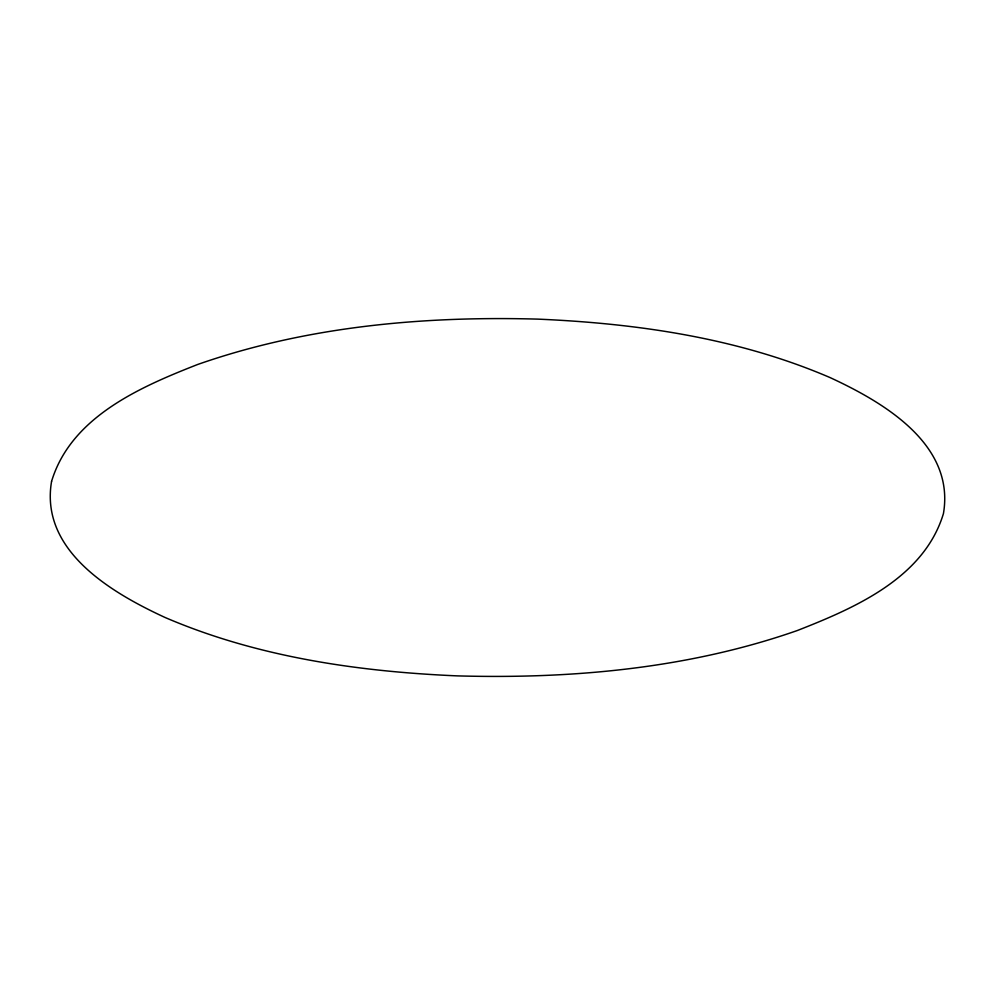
<?xml version="1.0" encoding="UTF-8"?>
<svg xmlns="http://www.w3.org/2000/svg" width="995" height="995" viewBox="0 0 995 995"><rect width="100%" height="100%" fill="white"/><g stroke="black" fill="none" stroke-linecap="round" stroke-linejoin="round"><path stroke-width="1.49" d="M51.566 481.406C39.713 550.807 111.726 592.821 164.934 617.422C256.996 657.011 357.777 671.588 457.265 675.879C571.851 679.063 688.54 668.603 797.306 630.531C854.842 607.982 924.007 578.058 943.434 513.594C955.287 444.193 883.274 402.179 830.066 377.578C738.004 337.989 637.223 323.412 537.735 319.121C423.149 315.937 306.46 326.397 197.694 364.469C140.158 387.018 70.993 416.942 51.566 481.406"/></g></svg>
